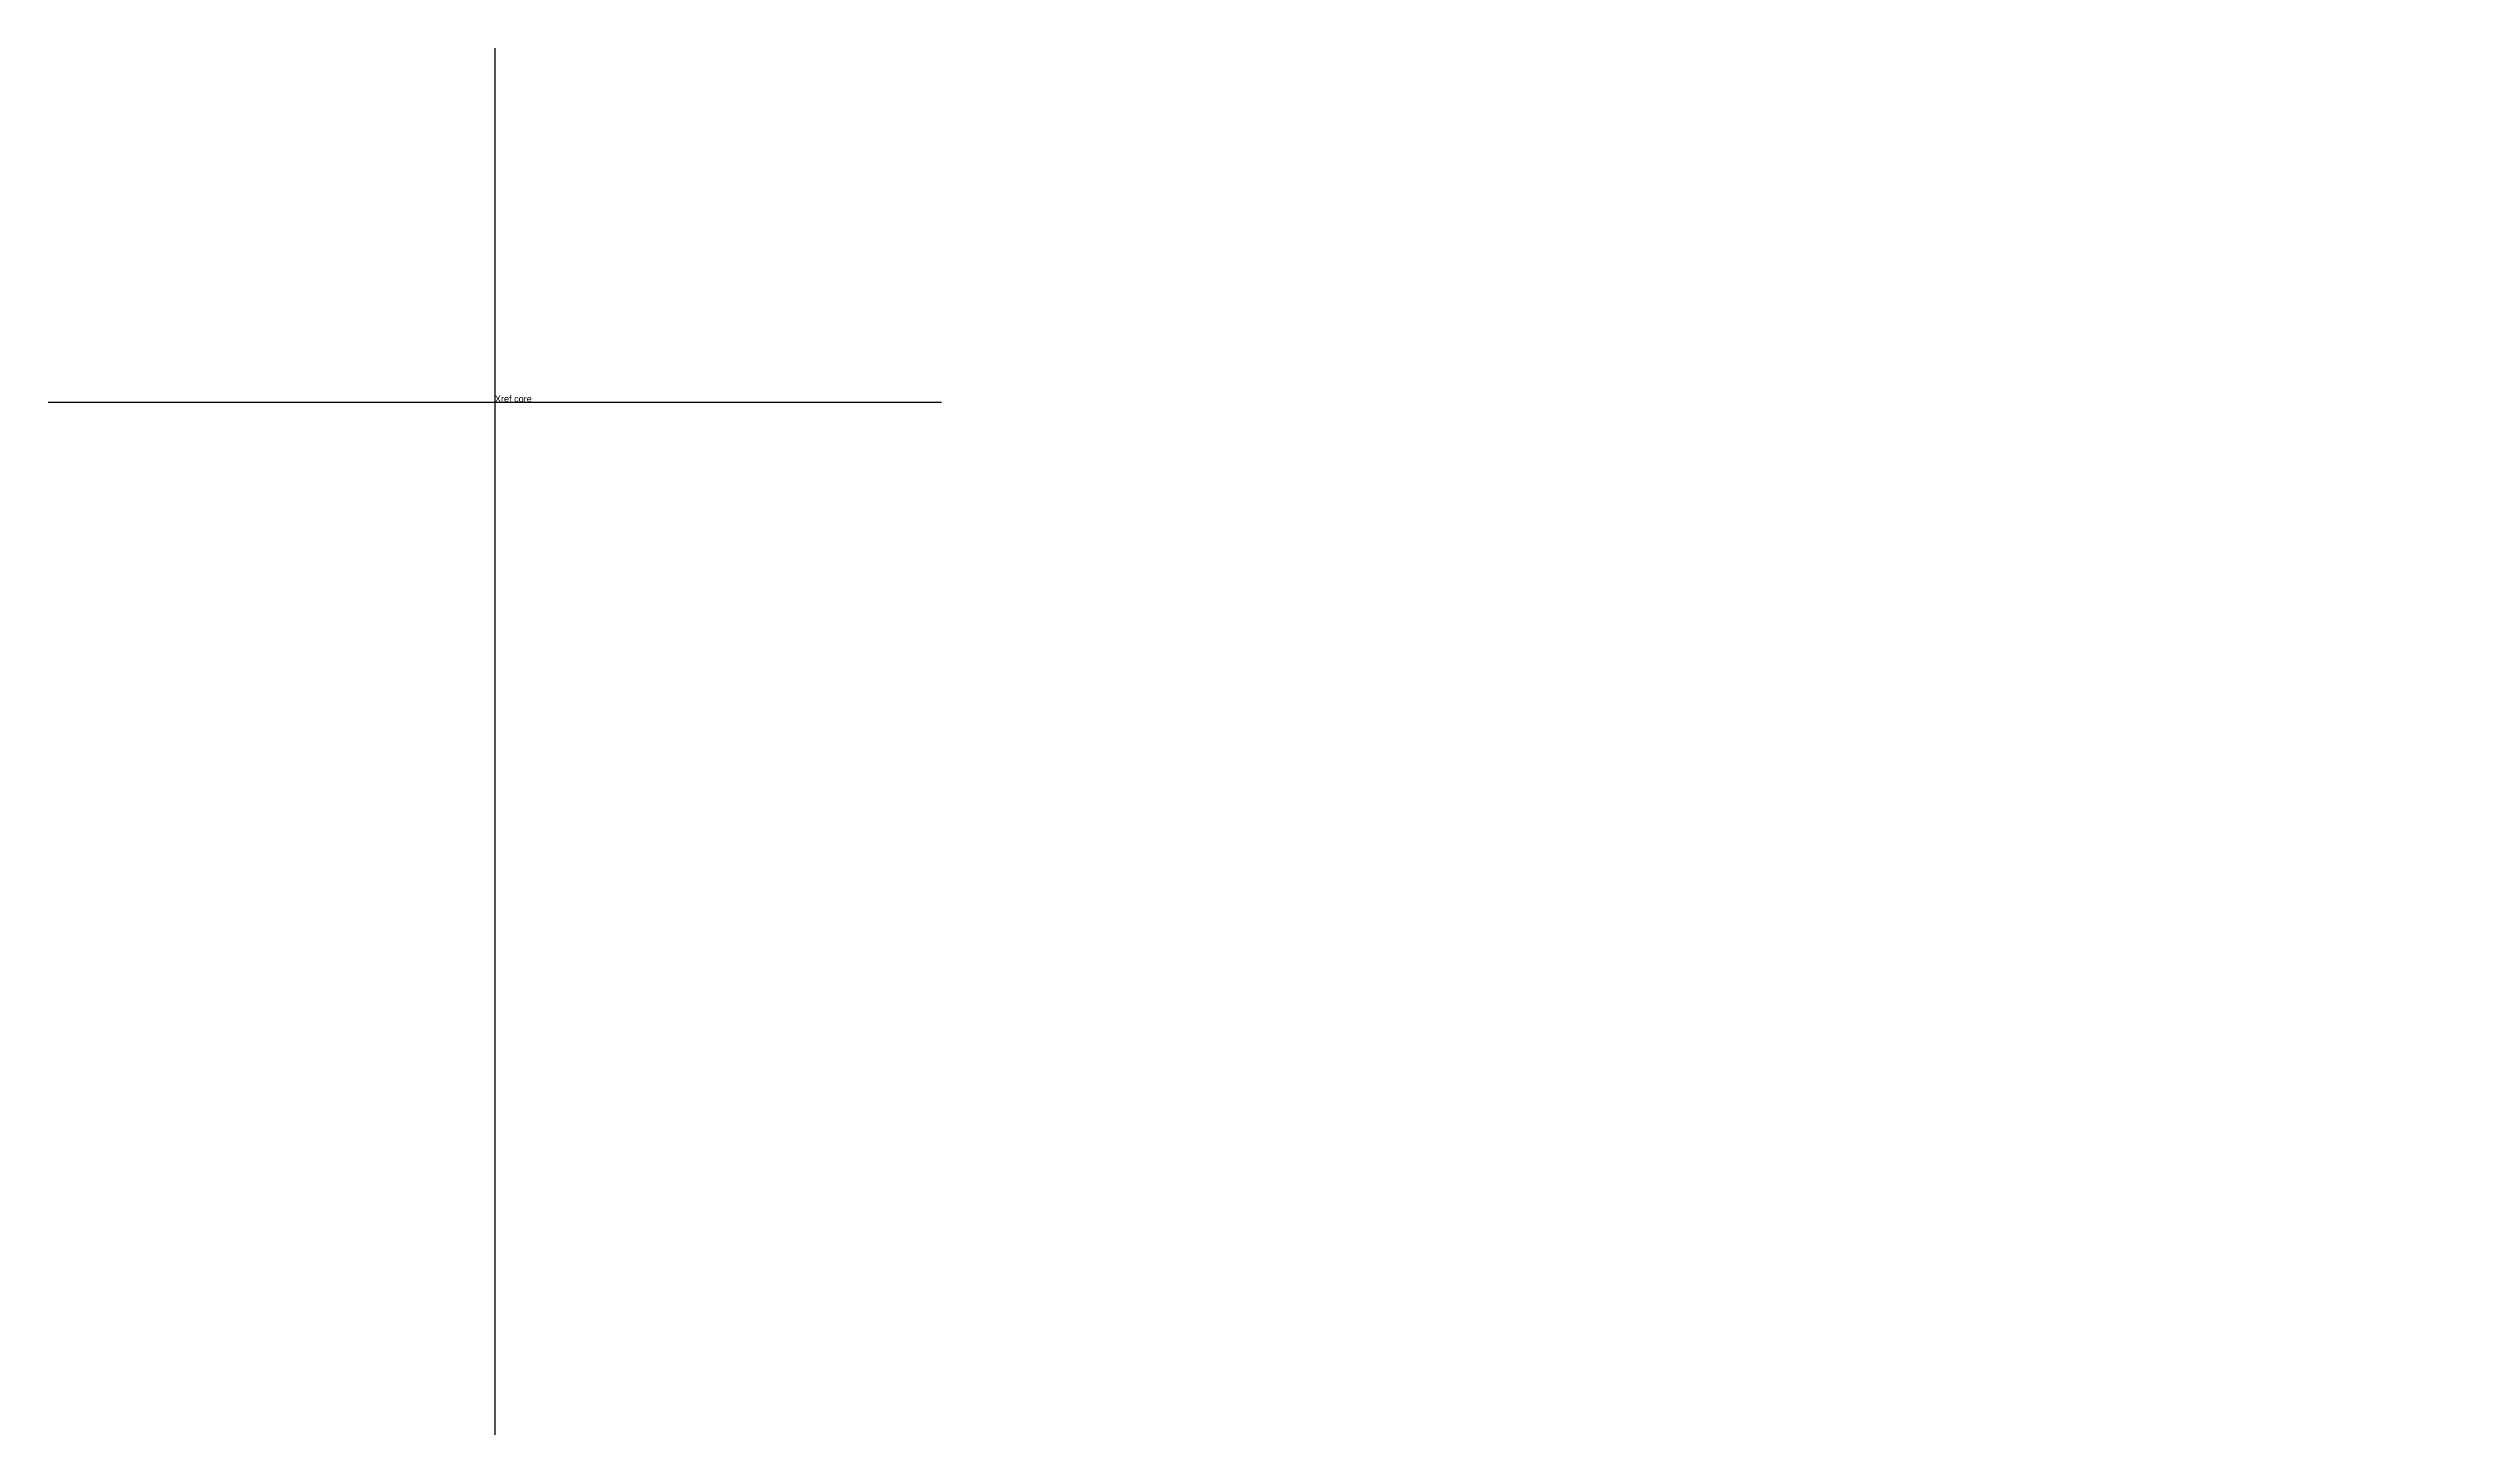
# Model space of a CAD drawing. Header units: inches. Extents: x 272721 to 278660, y 269284 to 271020.
# Drawn here: x 272721 to 275691, y 269316 to 271020 of the extents above; entities that cross this region are included whole.
import ezdxf

# ---------------------------------------------------------------- set-up
doc = ezdxf.new("R2010")
doc.units = ezdxf.units.IN
doc.header["$LTSCALE"] = 48
doc.header["$MEASUREMENT"] = 0
doc.layers.add('A-FLOR-DOOR-HEAD', color=2, linetype='Continuous')
doc.layers.add('A-FLOR-GRID', color=251, linetype='Continuous')
doc.styles.add('TITLES', font='arial.ttf')

# ---------------------------------------------------------------- blocks, each defined once
blk = doc.blocks.new('CEILING')
at = {"layer": 'A-FLOR-DOOR-HEAD'}
for p, q in [((276273.3, 270170.2), (276273.3, 270132.2)), ((276279.3, 270132.2), (276279.3, 270168.2)), ((276358.4, 270178.2), (276394.4, 270178.2)), ((276358.4, 270172.2), (276394.4, 270172.2)), ((276546.9, 270178.2), (276582.9, 270178.2)), ((276582.9, 270172.2), (276546.9, 270172.2)), ((276586.9, 270164.2), (276586.9, 270128.2)), ((276592.9, 270128.2), (276592.9, 270164.2)), ((276632.9, 270178.2), (276596.9, 270178.2)), ((276596.9, 270172.2), (276632.9, 270172.2)), ((276745.1, 270128.2), (276745.1, 270164.2)), ((276751.1, 270164.2), (276751.1, 270128.2)), ((276394.4, 270124.2), (276358.4, 270124.2)), ((276358.4, 270118.2), (276394.4, 270118.2)), ((276596.9, 270124.2), (276632.9, 270124.2)), ((276632.9, 270118.2), (276596.9, 270118.2)), ((276444.4, 270025.9), (276408.4, 270025.9)), ((277191.4, 270001.9), (277227.4, 270001.9)), ((277227.4, 269995.9), (277191.4, 269995.9)), ((277643.3, 270001.9), (277679.3, 270001.9)), ((277679.3, 269995.9), (277643.3, 269995.9)), ((277415.3, 269923.9), (277379.3, 269923.9)), ((276367.3, 269836.9), (276367.3, 269890.9)), ((276373.3, 269890.9), (276373.3, 269836.9)), ((276513.3, 269836.9), (276513.3, 269890.9)), ((276519.3, 269890.9), (276519.3, 269836.9)), ((277379.3, 269917.9), (277415.3, 269917.9)), ((277605.3, 269813.6), (277605.3, 269849.6)), ((277611.3, 269849.6), (277611.3, 269813.6)), ((276367.3, 269722.2), (276367.3, 269776.2)), ((276373.3, 269776.2), (276373.3, 269722.2)), ((276513.3, 269776.2), (276513.3, 269722.2)), ((276519.3, 269722.2), (276519.3, 269776.2)), ((277605.3, 269799.6), (277605.3, 269763.6)), ((277611.3, 269763.6), (277611.3, 269799.6)), ((278029.3, 269731.2), (278029.3, 269791.2)), ((278035.3, 269791.2), (278035.3, 269731.2)), ((277287.3, 269753.2), (277287.3, 269717.2)), ((277293.3, 269717.2), (277293.3, 269753.2)), ((276660, 269695.2), (276696, 269695.2)), ((276696, 269689.2), (276660, 269689.2)), ((276952.3, 269695.2), (276880.3, 269695.2)), ((276880.3, 269689.2), (276952.3, 269689.2)), ((277103.9, 269695.2), (277067.9, 269695.2)), ((277067.9, 269689.2), (277103.9, 269689.2)), ((277415.3, 269695.2), (277379.3, 269695.2)), ((277379.3, 269689.2), (277415.3, 269689.2)), ((278276.3, 269687.2), (278324.3, 269687.2)), ((277683.3, 269660.2), (277683.3, 269624.2)), ((277689.3, 269624.3), (277689.3, 269660.2)), ((277803.8, 269660.2), (277803.8, 269624.2)), ((277809.8, 269624.2), (277809.8, 269660.2)), ((278029.3, 269614.2), (278029.3, 269650.2)), ((278035.3, 269650.2), (278035.3, 269614.2)), ((276319.3, 269620.2), (276247.3, 269620.2)), ((276247.3, 269614.2), (276319.3, 269614.2)), ((276403.3, 269600.6), (276439.3, 269600.6)), ((276439.3, 269596.6), (276403.3, 269596.6)), ((276487.3, 269600.6), (276451.3, 269600.6)), ((276451.3, 269596.6), (276487.3, 269596.6)), ((277904.3, 269614.2), (277952.3, 269614.2)), ((276400, 269374.2), (276448, 269374.2))]:
    blk.add_line(p, q, dxfattribs=at)
at = {"layer": 'Defpoints'}
for p, q in [((273270.2, 270856.6), (273270.2, 269315.5)), ((272968.5, 270585.2), (273493.5, 270585.2))]:
    blk.add_line(p, q, dxfattribs=at)
blk = doc.blocks.new('core', base_point=(273270.2, 270585.2))
at = {"style": 'TITLES'}
blk.add_text('Xref core', height=8, dxfattribs=at).set_placement((273270.2, 270585.2))

msp = doc.modelspace()

# ---------------------------------------------------------------- linework, layer by layer
at = {"layer": 'Defpoints'}
for p, q in [((273270.2, 271020.1), (273270.2, 270150.2)), ((273270.2, 270778.5), (273270.2, 270391.8)), ((273270.2, 270759.9), (273270.2, 269772.4)), ((272721.2, 270585.2), (273819.2, 270585.2)), ((272965.2, 270585.2), (273575.2, 270585.2)), ((273115.4, 270585.2), (273404.5, 270585.2))]:
    msp.add_line(p, q, dxfattribs=at)

# ---------------------------------------------------------------- block references
msp.add_blockref('CEILING', (0, 0))
at = {"layer": 'A-FLOR-GRID'}
msp.add_blockref('core', (273270.2, 270585.2), dxfattribs=at)

doc.saveas('drawing.dxf')
